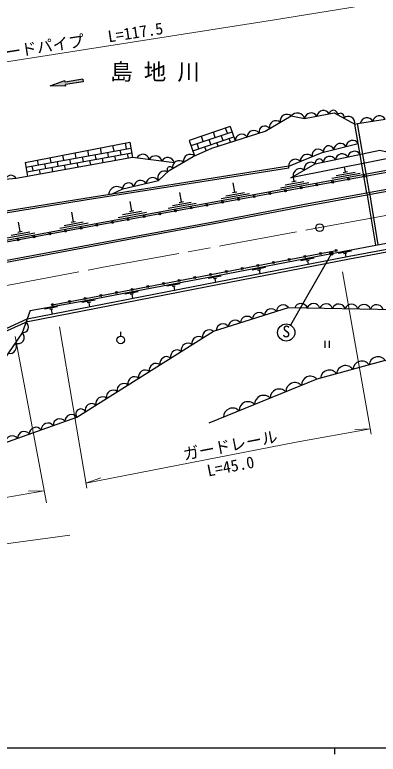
# Model space of a CAD drawing. Units: millimetres at full size, sheet at 1:1000; details may follow other scales. Extents: x 40000 to 680000, y 20000 to 380000.
# Drawn here: x 118008 to 174864, y 204000 to 319546 of the extents above; entities that cross this region are included whole.
import ezdxf
from ezdxf.enums import TextEntityAlignment as Align

# ---------------------------------------------------------------- set-up
doc = ezdxf.new("R2010")
doc.units = ezdxf.units.MM
doc.header["$LTSCALE"] = 1000
doc.linetypes.add('CHAIN', pattern=[18.5, 12, -1.5, 3.5, -1.5])
for name, color, linetype, lineweight in [('M-BGD', 7, 'Continuous', 25), ('M-BGD-EXST', 7, 'Continuous', 25), ('M-BMK', 2, 'CHAIN', 13), ('M-BMK-SRVR', 3, 'Continuous', 25), ('M-STR-HTXT', 7, 'Continuous', 13), ('M-TTL-BAND', 7, 'Continuous', 25)]:
    doc.layers.add(name, color=color, linetype=linetype, lineweight=lineweight)
doc.layers.add('M-BMK-HTXT', color=7, linetype='Continuous')
doc.styles.add('ＭＳ ゴシック', font='')
doc.styles.get('ＭＳ ゴシック').set_extended_font_data('MS Gothic')

msp = doc.modelspace()

# ---------------------------------------------------------------- hatches: boundary and pattern name
at = {"layer": 'M-BGD'}
msp.add_hatch(color=256, dxfattribs=at).paths.add_polyline_path([(125937, 308638), (128712, 309086), (128649, 309478), (125874, 309030), (125830, 309302), (123539, 308452), (125981, 308366)])
at = {"layer": 'M-BGD-EXST'}
msp.add_hatch(color=256, dxfattribs=at).paths.add_polyline_path([(167777, 282350, -1), (167338, 282110, -0.41421), (167438, 282450, -0.41421)])

# ---------------------------------------------------------------- linework, layer by layer
at = {"layer": 'M-BGD'}
for p, q in [((123539, 308452), (125830, 309302)), ((125874, 309030), (125830, 309302)), ((128649, 309478), (125874, 309030)), ((128712, 309086), (125937, 308638)), ((125981, 308366), (125937, 308638)), ((128649, 309478), (128712, 309086)), ((125981, 308366), (123539, 308452)), ((151260, 301027), (150987, 301828)), ((151721, 302078), (152471, 299872)), ((173083, 291669), (171217, 302464)), ((173477, 291738), (171611, 302532)), ((145579, 299095), (151994, 301276)), ((145852, 298293), (152266, 300474)), ((147473, 299739), (147200, 300541)), ((149366, 300383), (149093, 301185)), ((150585, 299903), (150313, 300705)), ((119628, 296462), (136016, 299655)), ((135503, 298591), (135322, 299520)), ((136016, 299655), (136449, 297266)), ((146798, 298615), (146526, 299417)), ((148692, 299259), (148419, 300061)), ((149827, 299027), (149639, 299581)), ((151733, 299636), (151532, 300225)), ((119760, 295738), (136187, 298715)), ((129599, 297521), (129434, 298372)), ((131567, 297878), (131396, 298755)), ((133535, 298234), (133359, 299137)), ((134660, 297690), (134519, 298413)), ((147957, 298314), (147745, 298937)), ((119891, 295013), (136318, 297990)), ((123696, 296451), (123545, 297225)), ((125664, 296808), (125508, 297608)), ((126788, 296263), (126647, 296986)), ((127631, 297164), (127471, 297990)), ((128756, 296620), (128615, 297343)), ((130724, 296976), (130583, 297699)), ((131849, 296432), (131708, 297155)), ((132692, 297333), (132551, 298056)), ((133817, 296789), (133676, 297511)), ((135785, 297145), (135644, 297868)), ((142972, 296422), (136449, 297266)), ((119628, 296462), (120022, 294288)), ((120884, 295193), (120744, 295916)), ((121728, 296094), (121582, 296843)), ((122852, 295550), (122712, 296273)), ((124820, 295906), (124680, 296629)), ((125945, 295362), (125804, 296085)), ((127913, 295719), (127772, 296441)), ((129881, 296075), (129740, 296798)), ((160906, 295590), (160859, 295886)), ((122009, 294649), (121868, 295371)), ((123977, 295005), (123836, 295728)), ((167624, 293992), (172051, 294800)), ((168308, 294422), (171259, 294961)), ((169385, 294923), (170074, 295049)), ((169730, 294986), (169592, 295739)), ((160281, 292955), (163232, 293494)), ((161358, 293457), (162047, 293583)), ((161703, 293520), (161587, 294152)), ((152422, 291825), (152153, 293300)), ((159597, 292525), (164024, 293334)), ((144084, 290302), (143814, 291777)), ((150317, 290830), (154744, 291639)), ((151001, 291260), (153952, 291799)), ((152078, 291762), (152767, 291888)), ((173083, 291669), (174462, 283547)), ((173477, 291738), (174820, 283615)), ((136307, 288881), (136037, 290356)), ((141978, 289307), (146405, 290116)), ((142662, 289737), (145613, 290276)), ((143740, 290239), (144428, 290364)), ((135962, 288818), (136651, 288944)), ((127181, 287206), (126909, 288682)), ((134201, 287886), (138628, 288695)), ((134885, 288316), (137836, 288855)), ((118846, 285667), (118573, 287142)), ((125078, 286208), (129503, 287025)), ((125761, 286639), (128711, 287184)), ((126837, 287143), (127525, 287270)), ((116742, 284668), (121167, 285486)), ((117425, 285099), (120375, 285644)), ((118502, 285603), (119190, 285730)), ((123903, 274248), (168294, 282720)), ((170679, 282629), (168615, 282239)), ((169927, 282273), (169445, 282182)), ((169686, 282228), (169785, 281705)), ((164817, 281515), (162755, 281116)), ((164066, 281156), (163585, 281063)), ((163826, 281109), (163930, 280568)), ((157231, 280049), (155169, 279650)), ((156481, 279690), (155999, 279597)), ((156240, 279643), (156346, 279094)), ((150308, 278707), (148244, 278322)), ((143870, 277507), (141806, 277122)), ((149555, 278353), (149074, 278263)), ((149315, 278308), (149419, 277748)), ((137307, 276275), (135246, 275873)), ((143118, 277153), (142636, 277063)), ((142877, 277108), (142990, 276499)), ((136557, 275915), (136076, 275821)), ((136317, 275868), (136442, 275225)), ((124718, 273905), (122650, 273543)), ((130582, 274965), (128521, 274563)), ((129832, 274605), (129351, 274511)), ((129591, 274558), (129716, 273917)), ((123961, 273559), (123479, 273475)), ((123720, 273517), (123850, 272776)), ((114309, 269464), (119964, 272020)), ((120041, 271628), (114382, 269071)), ((134594, 269343), (134594, 270021)), ((166514, 268612), (166514, 267494)), ((167181, 268612), (167181, 267494))]:
    msp.add_line(p, q, dxfattribs=at)
for points in [[(145899, 297391), (148849, 298714), (157175, 301374), (161252, 303740), (163340, 303328), (167985, 304237), (171217, 302464), (171611, 302532), (175962, 303218)], [(151721, 302078), (145306, 299897), (146124, 297491)], [(160859, 295886), (166077, 298050), (171738, 299451)], [(182440, 296393), (180618, 297925), (161186, 294073), (165015, 296245), (175135, 298397), (178802, 297565)], [(136449, 297266), (118209, 293960), (108202, 293058), (101286, 291350), (97100, 291306), (84538, 289454), (74018, 288484), (70070, 286981), (69066, 282695)], [(133115, 291505), (134890, 292331), (140467, 293637), (142174, 295218), (145899, 297391)], [(66333, 275111), (109564, 283037), (131017, 287000), (182440, 296393)], [(66379, 274814), (109619, 282742), (131071, 286705), (182494, 296098)], [(160859, 295886), (128953, 290848), (110751, 287918), (107637, 288288), (71356, 280514)], [(160906, 295590), (129000, 290552), (110758, 287615), (107651, 287984), (71497, 280237), (66270, 275527)], [(181884, 293294), (163087, 289824), (149079, 287155), (137222, 284963), (101086, 278241), (66821, 271912)], [(181938, 292999), (163142, 289529), (149135, 286860), (137277, 284668), (101141, 277946), (66866, 271616)], [(119964, 272020), (145904, 277066), (170313, 281808), (187204, 284961), (190381, 285787), (207984, 288704), (209561, 290496)], [(120041, 271628), (145980, 276673), (170388, 281415), (187291, 284570), (190464, 285396), (208190, 288332), (209768, 290125)], [(120430, 273357), (128832, 274828), (138338, 276679), (149746, 278806), (166461, 282036), (189695, 286423), (189994, 285273)], [(266665, 283647), (247839, 279101), (238334, 273812), (221283, 269854), (181393, 263098), (175968, 265530), (165279, 262597), (148365, 255713)], [(120430, 273357), (119142, 269865), (112498, 260139), (110795, 258350), (110773, 257040), (110182, 255639), (110182, 253522), (111427, 252081), (115336, 252278), (127718, 256693), (149089, 270096), (160825, 273788), (177581, 273503), (192182, 277405), (198804, 275734), (192342, 278173), (180092, 274939)]]:
    msp.add_lwpolyline(points, dxfattribs=at)
for centre, radius in [((167738, 293403), 150), ((170197, 293852), 150), ((172656, 294301), 150), ((162819, 292504), 150), ((165278, 292953), 150), ((155441, 291156), 150), ((157901, 291606), 150), ((160360, 292055), 150), ((150523, 290258), 150), ((152982, 290707), 150), ((143145, 288910), 150), ((145604, 289359), 150), ((148063, 289809), 150), ((135767, 287562), 150), ((138226, 288012), 150), ((140685, 288461), 150), ((130848, 286664), 150), ((133307, 287113), 150), ((123473, 285301), 150), ((125931, 285755), 150), ((128390, 286209), 150), ((118556, 284393), 150), ((121015, 284847), 150), ((163383, 281783), 150), ((165838, 282252), 150), ((168294, 282720), 150), ((158471, 280846), 150), ((160927, 281314), 150), ((153560, 279908), 150), ((156016, 280377), 150), ((146193, 278502), 150), ((148649, 278971), 150), ((151104, 279440), 150), ((141282, 277565), 150), ((143737, 278034), 150), ((133915, 276159), 150), ((136370, 276628), 150), ((138826, 277097), 150), ((129003, 275222), 150), ((131459, 275691), 150), ((123903, 274248), 150), ((126548, 274753), 150), ((134594, 268743), 600)]:
    msp.add_circle(centre, radius, dxfattribs=at)
for centre, radius, start, end in [((160579, 302934), 1050, 50.11913, 190.11913), ((162192, 303004), 1193, 15.75525, 141.94733), ((164377, 303165), 1050, 31.07621, 171.07621), ((166314, 303544), 1050, 31.07621, 171.07621), ((167857, 303976), 653, 357.64135, 170.28276), ((168946, 303586), 568, 342.31198, 140.16914), ((158872, 301944), 1050, 50.11913, 190.11913), ((170179, 302624), 1050, 351.24057, 131.24057), ((173095, 302399), 1050, 29.03835, 169.03835), ((175044, 302709), 1050, 29.03835, 169.03835), ((157096, 301272), 888, 33.30375, 192.94707), ((153521, 299830), 1050, 37.71801, 177.71801), ((155400, 300430), 1050, 37.71801, 177.71801), ((168950, 298391), 1050, 33.90026, 173.90026), ((170866, 298865), 1050, 33.90026, 173.90026), ((165484, 297565), 993, 33.21443, 189.66385), ((167124, 298251), 821, 17.8253, 189.97522), ((171143, 297181), 1050, 32.0018, 172.0018), ((138033, 296699), 1050, 12.63099, 152.63099), ((139990, 296446), 1050, 12.63099, 152.63099), ((141947, 296193), 1050, 12.63099, 152.63099), ((145448, 296688), 1050, 49.91886, 189.91886), ((161908, 295932), 1050, 42.52568, 182.52568), ((163731, 296688), 1050, 42.52568, 182.52568), ((165626, 296391), 628, 10.57434, 193.42927), ((167283, 296360), 1050, 32.0018, 172.0018), ((169213, 296771), 1050, 32.0018, 172.0018), ((142284, 295340), 459, 23.98985, 224.68538), ((143738, 295704), 1050, 49.91886, 189.91886), ((164334, 295446), 1050, 49.5721, 189.5721), ((141452, 294068), 1075, 61.96541, 203.66665), ((162617, 294472), 1050, 49.5721, 189.5721), ((117417, 293588), 875, 25.14963, 165.14963), ((137667, 292612), 1050, 33.17741, 173.17741), ((139588, 293062), 1050, 33.17741, 173.17741), ((133983, 291411), 1292, 45.38257, 178.77812), ((135794, 292379), 904, 23.28605, 183.06877), ((159991, 273149), 1050, 37.46322, 177.46322), ((162777, 273396), 1050, 19.02617, 159.02617), ((164750, 273362), 1050, 19.02617, 159.02617), ((166723, 273329), 1050, 19.02617, 159.02617), ((168696, 273295), 1050, 19.02617, 159.02617), ((170669, 273261), 1050, 19.02617, 159.02617), ((172642, 273228), 1050, 19.02617, 159.02617), ((174615, 273194), 1050, 19.02617, 159.02617), ((156226, 271965), 1050, 37.46322, 177.46322), ((158109, 272557), 1050, 37.46322, 177.46322), ((152461, 270780), 1050, 37.46322, 177.46322), ((154344, 271373), 1050, 37.46322, 177.46322), ((119246, 270751), 892, 263.31035, 56.18773), ((150579, 270188), 1050, 37.46322, 177.46322), ((118557, 269107), 957, 238.95359, 52.37231), ((146772, 268219), 1050, 52.09432, 192.09432), ((148444, 269268), 1050, 52.09432, 192.09432), ((117211, 267675), 1050, 255.66295, 35.66295), ((145100, 267171), 1050, 52.09432, 192.09432), ((143428, 266122), 1050, 52.09432, 192.09432), ((141757, 265074), 1050, 52.09432, 192.09432), ((174826, 264720), 1400, 35.34466, 175.34466), ((140085, 264025), 1050, 52.09432, 192.09432), ((169751, 263327), 1400, 35.34466, 175.34466), ((172289, 264024), 1400, 35.34466, 175.34466), ((138413, 262977), 1050, 52.09432, 192.09432), ((167214, 262631), 1400, 35.34466, 175.34466), ((136741, 261928), 1050, 52.09432, 192.09432), ((164241, 261657), 1400, 42.14537, 182.14537), ((135069, 260880), 1050, 52.09432, 192.09432), ((161804, 260665), 1400, 42.14537, 182.14537), ((133397, 259831), 1050, 52.09432, 192.09432), ((156930, 258682), 1400, 42.14537, 182.14537), ((159367, 259673), 1400, 42.14537, 182.14537), ((131726, 258783), 1050, 52.09432, 192.09432), ((154493, 257690), 1400, 42.14537, 182.14537), ((128328, 257175), 777, 25.86082, 218.32782), ((130054, 257734), 1050, 52.09432, 192.09432), ((152056, 256698), 1400, 42.14537, 182.14537), ((126910, 256024), 1050, 39.62593, 179.62593), ((123192, 254698), 1050, 39.62593, 179.62593), ((125051, 255361), 1050, 39.62593, 179.62593), ((119475, 253372), 1050, 39.62593, 179.62593), ((121333, 254035), 1050, 39.62593, 179.62593), ((117616, 252709), 1050, 39.62593, 179.62593)]:
    msp.add_arc(centre, radius, start, end, dxfattribs=at)
at = {"layer": 'M-BGD-EXST'}
msp.add_line((167558, 282230), (161144, 271070), dxfattribs=at)
for centre, radius in [((167558, 282230), 250), ((160471, 269899), 1350)]:
    msp.add_circle(centre, radius, dxfattribs=at)
at = {"layer": 'M-BMK'}
msp.add_lwpolyline([(67395, 268144), (92751, 272774), (116216, 277125), (131846, 280085), (150263, 283445), (165710, 286287), (186894, 290139), (200651, 292750), (226159, 297488), (253173, 302509), (256492, 303085), (264054, 304390), (275110, 306134), (281733, 307036), (287057, 307611), (291140, 308103), (299535, 308895), (307997, 309599)], dxfattribs=at)
at = {"layer": 'M-BMK-SRVR'}
msp.add_circle((165710, 286287), 600, dxfattribs=at)
at = {"layer": 'M-STR-HTXT'}
for p, q in [((169282, 279402), (173774, 254035)), ((129284, 245552), (124979, 270794)), ((122954, 243276), (118091, 269263)), ((173632, 254836), (171179, 254749)), ((129144, 246376), (131465, 247176)), ((79672, 237569), (122600, 245166)), ((122600, 245166), (120147, 245079))]:
    msp.add_line(p, q, dxfattribs=at)
for points in [[(61911, 303801), (85851, 307423), (121428, 312925), (158350, 318692), (177363, 321756)], [(74270, 261030), (85381, 232673), (126631, 238251)], [(129144, 246376), (162012, 252778), (173632, 254836)]]:
    msp.add_lwpolyline(points, dxfattribs=at)
at = {"layer": 'M-TTL-BAND'}
for p, q in [((40000, 205000), (579000, 205000)), ((168000, 205000), (168000, 204000))]:
    msp.add_line(p, q, dxfattribs=at)

# ---------------------------------------------------------------- texts
at = {"layer": 'M-BGD-EXST', "style": 'ＭＳ ゴシック'}
msp.add_text('S', height=1833, rotation=358.508, dxfattribs=at).set_placement((159816, 268607), align=Align.BOTTOM_LEFT)
at = {"layer": 'M-BMK-HTXT', "style": 'ＭＳ ゴシック'}
msp.add_text('島 地 川', height=2566, dxfattribs=at).set_placement((139952, 310635), align=Align.MIDDLE_CENTER)
at = {"layer": 'M-STR-HTXT', "style": 'ＭＳ ゴシック'}
for s, rotation, p in [('ガードパイプ\u3000 L=117.5', 8.79, (114267, 311817)), ('ガードレール', 11.022, (144640, 249395)), ('L=45.0', 11.022, (148379, 246845))]:
    msp.add_text(s, height=1833, rotation=rotation, dxfattribs=at).set_placement(p, align=Align.BOTTOM_LEFT)

doc.saveas('drawing.dxf')
